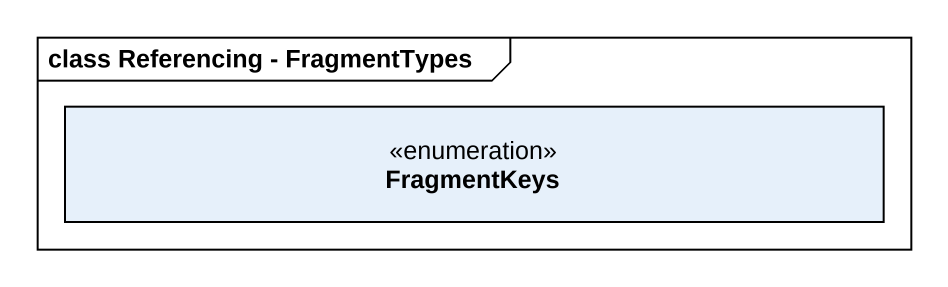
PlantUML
@startuml
mainframe class Referencing - FragmentTypes
hide circle
hide empty members
enum FragmentKeys
@enduml
